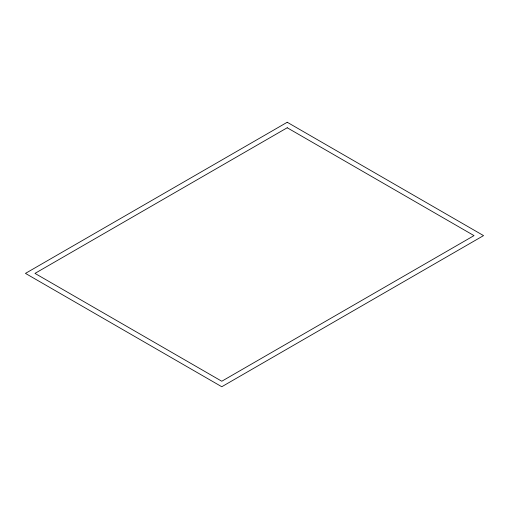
<?xml version="1.0" encoding="UTF-8"?>
<svg xmlns="http://www.w3.org/2000/svg" width="509" height="509" viewBox="0 0 509 509"><rect width="100%" height="100%" fill="white"/><g stroke="black" fill="none" stroke-linecap="round" stroke-linejoin="round"><path stroke-width="0.76" d="M287.222 122.262L25.45 273.39L221.778 386.738L483.55 235.61L287.222 122.262M287.222 127.759L34.975 273.39L221.778 381.241L474.025 235.61L287.222 127.759"/></g></svg>
